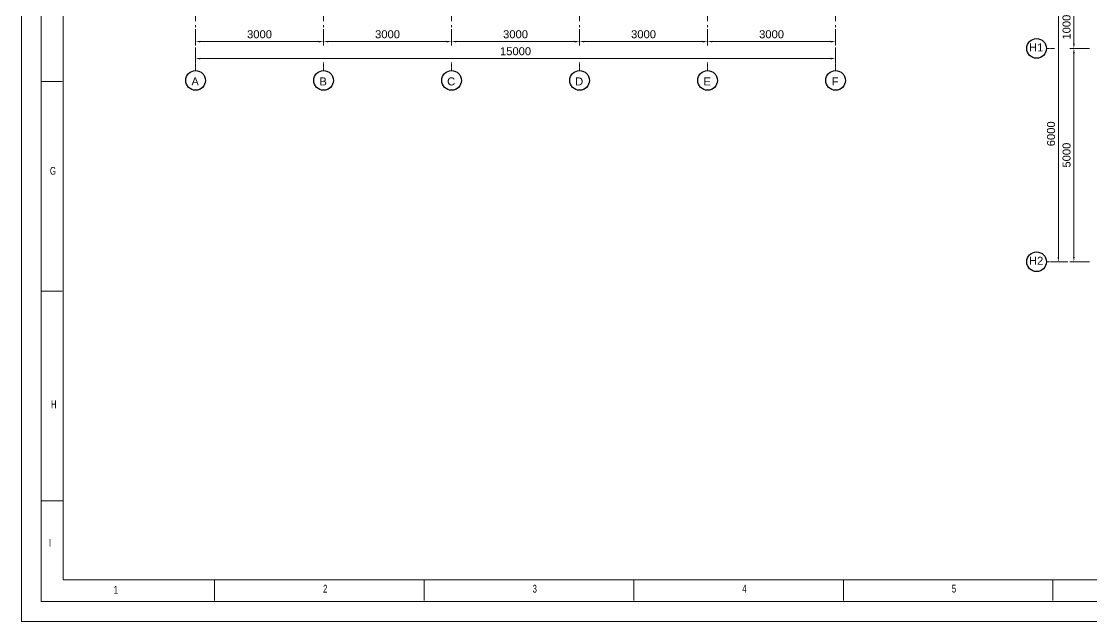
# Model space of a CAD drawing. Header units: millimetres. Extents: x 3220 to 226993, y 817 to 176024.
# Drawn here: x 3220 to 28300, y 135357 to 149427 of the extents above; entities that cross this region are included whole.
import ezdxf

# ---------------------------------------------------------------- set-up
doc = ezdxf.new("R2010")
doc.units = ezdxf.units.MM
doc.linetypes.add('AXES', pattern=[50.8, 31.75, -6.35, 6.35, -6.35])
doc.linetypes.add('CENTER', pattern=[10.16, 6.35, -1.27, 1.27, -1.27])
doc.layers.add('Axe', color=1, linetype='AXES', lineweight=9)
doc.styles.add('ARIAL_BOLD', font='arial.ttf')
doc.styles.add('SLDTEXTSTYLE0', font='TXT', dxfattribs={"width": 0.75})
doc.dimstyles.new('ECHE 75', dxfattribs={"dimscale": 75, "dimtxt": 2.5, "dimasz": 1.5, "dimexe": 1.25, "dimexo": 0.625, "dimgap": 1, "dimtad": 1, "dimdec": 0, "dimtxsty": 'ARIAL_BOLD', "dimcen": 2.5, "dimclrd": 4, "dimclre": 4, "dimclrt": 6, "dimadec": 0, "dimazin": 0, "dimtfac": 1, "dimtdec": 0, "dimtmove": 0, "dimatfit": 3, "dimfxl": 1, "dimlwd": 13, "dimlwe": 13, "dimarcsym": 0})

# ---------------------------------------------------------------- blocks, each defined once
blk = doc.blocks.new('*D636')
at = {"color": 4, "lineweight": 13, "transparency": 16777216}
for p, q in [((28253, 149792), (27791, 149792)), ((27885, 149679), (27885, 148904)), ((28253, 148792), (27791, 148792))]:
    blk.add_line(p, q, dxfattribs=at)
at = {"color": 4, "transparency": 16777216}
for points in [[(27866, 149679), (27904, 149679), (27885, 149792)], [(27866, 148904), (27904, 148904), (27885, 148792)]]:
    blk.add_solid(points, dxfattribs=at)
at = {"layer": 'Defpoints', "color": 0, "transparency": 16777216}
for p in [(28300, 149792), (27885, 148792), (28300, 148792)]:
    blk.add_point(p, dxfattribs=at)
at = {"color": 6, "transparency": 16777216, "insert": (27714, 149292), "char_height": 187.5, "attachment_point": 5, "rotation": 90, "style": 'ARIAL_BOLD'}
blk.add_mtext('1000', dxfattribs=at)
blk = doc.blocks.new('*D637')
at = {"color": 4, "lineweight": 13, "transparency": 16777216}
for p, q in [((28253, 148792), (27791, 148792)), ((27885, 148679), (27885, 143904)), ((28253, 143792), (27791, 143792))]:
    blk.add_line(p, q, dxfattribs=at)
at = {"color": 4, "transparency": 16777216}
for points in [[(27866, 148679), (27904, 148679), (27885, 148792)], [(27866, 143904), (27904, 143904), (27885, 143792)]]:
    blk.add_solid(points, dxfattribs=at)
at = {"layer": 'Defpoints', "color": 0, "transparency": 16777216}
for p in [(28300, 148792), (27885, 143792), (28300, 143792)]:
    blk.add_point(p, dxfattribs=at)
at = {"color": 6, "transparency": 16777216, "insert": (27714, 146292), "char_height": 187.5, "attachment_point": 5, "rotation": 90, "style": 'ARIAL_BOLD'}
blk.add_mtext('5000', dxfattribs=at)
blk = doc.blocks.new('*D638')
at = {"color": 4, "lineweight": 13, "transparency": 16777216}
for p, q in [((27744, 149792), (27427, 149792)), ((27521, 149679), (27521, 143904)), ((27744, 143792), (27427, 143792))]:
    blk.add_line(p, q, dxfattribs=at)
at = {"color": 4, "transparency": 16777216}
for points in [[(27502, 149679), (27540, 149679), (27521, 149792)], [(27502, 143904), (27540, 143904), (27521, 143792)]]:
    blk.add_solid(points, dxfattribs=at)
at = {"layer": 'Defpoints', "color": 0, "transparency": 16777216}
for p in [(27791, 149792), (27521, 143792), (27791, 143792)]:
    blk.add_point(p, dxfattribs=at)
at = {"color": 6, "transparency": 16777216, "insert": (27350, 146792), "char_height": 187.5, "attachment_point": 5, "rotation": 90, "style": 'ARIAL_BOLD'}
blk.add_mtext('6000', dxfattribs=at)
blk = doc.blocks.new('*D647')
at = {"color": 4, "lineweight": 13, "transparency": 16777216}
for p, q in [((7300, 149245), (7300, 148859)), ((10300, 149245), (10300, 148859)), ((7413, 148953), (10188, 148953))]:
    blk.add_line(p, q, dxfattribs=at)
at = {"color": 4, "transparency": 16777216}
for points in [[(7413, 148972), (7413, 148934), (7300, 148953)], [(10188, 148972), (10188, 148934), (10300, 148953)]]:
    blk.add_solid(points, dxfattribs=at)
at = {"layer": 'Defpoints', "color": 0, "transparency": 16777216}
for p in [(7300, 149292), (10300, 149292), (10300, 148953)]:
    blk.add_point(p, dxfattribs=at)
at = {"color": 6, "transparency": 16777216, "insert": (8800, 149124), "char_height": 187.5, "attachment_point": 5, "style": 'ARIAL_BOLD'}
blk.add_mtext('3000', dxfattribs=at)
blk = doc.blocks.new('*D648')
at = {"color": 4, "lineweight": 13, "transparency": 16777216}
for p, q in [((10300, 149245), (10300, 148859)), ((13300, 149245), (13300, 148859)), ((10413, 148953), (13188, 148953))]:
    blk.add_line(p, q, dxfattribs=at)
at = {"color": 4, "transparency": 16777216}
for points in [[(10413, 148972), (10413, 148934), (10300, 148953)], [(13188, 148972), (13188, 148934), (13300, 148953)]]:
    blk.add_solid(points, dxfattribs=at)
at = {"layer": 'Defpoints', "color": 0, "transparency": 16777216}
for p in [(10300, 149292), (13300, 149292), (13300, 148953)]:
    blk.add_point(p, dxfattribs=at)
at = {"color": 6, "transparency": 16777216, "insert": (11800, 149124), "char_height": 187.5, "attachment_point": 5, "style": 'ARIAL_BOLD'}
blk.add_mtext('3000', dxfattribs=at)
blk = doc.blocks.new('*D649')
at = {"color": 4, "lineweight": 13, "transparency": 16777216}
for p, q in [((13300, 149245), (13300, 148859)), ((16300, 149245), (16300, 148859)), ((13413, 148953), (16188, 148953))]:
    blk.add_line(p, q, dxfattribs=at)
at = {"color": 4, "transparency": 16777216}
for points in [[(13413, 148972), (13413, 148934), (13300, 148953)], [(16188, 148972), (16188, 148934), (16300, 148953)]]:
    blk.add_solid(points, dxfattribs=at)
at = {"layer": 'Defpoints', "color": 0, "transparency": 16777216}
for p in [(13300, 149292), (16300, 149292), (16300, 148953)]:
    blk.add_point(p, dxfattribs=at)
at = {"color": 6, "transparency": 16777216, "insert": (14800, 149124), "char_height": 187.5, "attachment_point": 5, "style": 'ARIAL_BOLD'}
blk.add_mtext('3000', dxfattribs=at)
blk = doc.blocks.new('*D650')
at = {"color": 4, "lineweight": 13, "transparency": 16777216}
for p, q in [((16300, 149245), (16300, 148859)), ((19300, 149245), (19300, 148859)), ((16413, 148953), (19188, 148953))]:
    blk.add_line(p, q, dxfattribs=at)
at = {"color": 4, "transparency": 16777216}
for points in [[(16413, 148972), (16413, 148934), (16300, 148953)], [(19188, 148972), (19188, 148934), (19300, 148953)]]:
    blk.add_solid(points, dxfattribs=at)
at = {"layer": 'Defpoints', "color": 0, "transparency": 16777216}
for p in [(16300, 149292), (19300, 149292), (19300, 148953)]:
    blk.add_point(p, dxfattribs=at)
at = {"color": 6, "transparency": 16777216, "insert": (17800, 149124), "char_height": 187.5, "attachment_point": 5, "style": 'ARIAL_BOLD'}
blk.add_mtext('3000', dxfattribs=at)
blk = doc.blocks.new('*D651')
at = {"color": 4, "lineweight": 13, "transparency": 16777216}
for p, q in [((19300, 149245), (19300, 148859)), ((22300, 149245), (22300, 148859)), ((19413, 148953), (22188, 148953))]:
    blk.add_line(p, q, dxfattribs=at)
at = {"color": 4, "transparency": 16777216}
for points in [[(19413, 148972), (19413, 148934), (19300, 148953)], [(22188, 148972), (22188, 148934), (22300, 148953)]]:
    blk.add_solid(points, dxfattribs=at)
at = {"layer": 'Defpoints', "color": 0, "transparency": 16777216}
for p in [(19300, 149292), (22300, 149292), (22300, 148953)]:
    blk.add_point(p, dxfattribs=at)
at = {"color": 6, "transparency": 16777216, "insert": (20800, 149124), "char_height": 187.5, "attachment_point": 5, "style": 'ARIAL_BOLD'}
blk.add_mtext('3000', dxfattribs=at)
blk = doc.blocks.new('*D658')
at = {"color": 4, "lineweight": 13, "transparency": 16777216}
for p, q in [((7300, 148812), (7300, 148461)), ((22300, 148812), (22300, 148461)), ((7413, 148555), (22188, 148555))]:
    blk.add_line(p, q, dxfattribs=at)
at = {"color": 4, "transparency": 16777216}
for points in [[(7413, 148574), (7413, 148536), (7300, 148555)], [(22188, 148574), (22188, 148536), (22300, 148555)]]:
    blk.add_solid(points, dxfattribs=at)
at = {"layer": 'Defpoints', "color": 0, "transparency": 16777216}
for p in [(7300, 148859), (22300, 148859), (22300, 148555)]:
    blk.add_point(p, dxfattribs=at)
at = {"color": 6, "transparency": 16777216, "insert": (14800, 148726), "char_height": 187.5, "attachment_point": 5, "style": 'ARIAL_BOLD'}
blk.add_mtext('15000', dxfattribs=at)
blk = doc.blocks.new("SYST7ME D'AXE")
at = {"layer": 'Axe', "ltscale": 15}
for p, q in [((0, 18500), (0, -6500)), ((3000, 18500), (3000, -6500)), ((6000, 18500), (6000, -6500)), ((9000, 18500), (9000, -6500)), ((12000, 18500), (12000, -6500)), ((15000, 18500), (15000, -6500)), ((-500, 18000), (15500, 18000)), ((-500, 15000), (15500, 15000)), ((-500, 12000), (15500, 12000)), ((-500, 9000), (15500, 9000)), ((-500, 6000), (15500, 6000)), ((-500, 3000), (15500, 3000)), ((-500, 0), (15500, 0)), ((-500, -3000), (15500, -3000)), ((-500, -6000), (15500, -6000))]:
    blk.add_line(p, q, dxfattribs=at)
blk = doc.blocks.new('Level -3.5 et0m')
blk.add_blockref("SYST7ME D'AXE", (0, -18000))
blk = doc.blocks.new('A2 E1-50')
at = {"color": 1, "linetype": 'Continuous', "lineweight": 18}
for p, q in [((-28847, 0), (-28847, 20086)), ((-28363, 485), (-28363, 19601)), ((-28363, 485), (-485, 485))]:
    blk.add_line(p, q, dxfattribs=at)
at = {"linetype": 'Continuous', "lineweight": 18}
for q in [(-28619, 19861), (-232, 231)]:
    blk.add_line((-28619, 231), q, dxfattribs=at)
at = {"color": 5, "linetype": 'Continuous', "lineweight": 15}
for p, q in [((-28618, 6252), (-28375, 6252)), ((-28375, 3826), (-28618, 3826)), ((-26612, 243), (-26612, 486)), ((-24186, 486), (-24186, 243)), ((-21759, 243), (-21759, 486)), ((-19333, 486), (-19333, 243)), ((-16907, 243), (-16907, 486))]:
    blk.add_line(p, q, dxfattribs=at)
at = {"color": 5, "lineweight": 9}
blk.add_line((-28363, 1399), (-28619, 1399), dxfattribs=at)
at = {"color": 1, "linetype": 'Continuous', "lineweight": 15}
blk.add_line((-28847, 0), (0, 0), dxfattribs=at)
at = {"color": 5, "linetype": 'Continuous', "lineweight": 15, "char_height": 89.9, "attachment_point": 1, "style": 'SLDTEXTSTYLE0'}
for s, insert in [('G', (-28517, 5264)), ('H', (-28506, 2560)), ('I', (-28528, 958)), ('1', (-27780, 412)), ('2', (-25356, 426)), ('3', (-22930, 426)), ('4', (-20503, 426)), ('5', (-18077, 426))]:
    blk.add_mtext(s, dxfattribs=dict(at, insert=insert))

msp = doc.modelspace()

# ---------------------------------------------------------------- linework, layer by layer
at = {"color": 1, "linetype": 'CENTER', "lineweight": 9}
for p, q in [((27239.7, 148791.8), (27427.2, 148791.8)), ((7300, 148273.8), (7300, 148461.3)), ((10300, 148273.8), (10300, 148461.3)), ((13300, 148273.8), (13300, 148461.3)), ((16300, 148273.8), (16300, 148461.3)), ((19300, 148273.8), (19300, 148461.3)), ((22300, 148273.8), (22300, 148461.3)), ((27239.7, 143791.8), (27427.2, 143791.8))]:
    msp.add_line(p, q, dxfattribs=at)
at = {"color": 5}
for centre in [(27009.2, 148791.8), (7300, 148043.3), (10300, 148043.3), (13300, 148043.3), (16300, 148043.3), (19300, 148043.3), (22300, 148043.3), (27009.2, 143791.8)]:
    msp.add_circle(centre, 230.5, dxfattribs=at)

# ---------------------------------------------------------------- block references
at = {"xscale": 2.024564718585504, "yscale": 2.024564718585504, "zscale": 2.024564718585504}
msp.add_blockref('A2 E1-50', (61623, 135357.2), dxfattribs=at)
msp.add_blockref('Level -3.5 et0m', (7300, 173791.8))

# ---------------------------------------------------------------- texts
at = {"char_height": 187.5, "attachment_point": 5, "style": 'ARIAL_BOLD'}
for s, insert in [('H1', (27000.3, 148816.4)), ('A', (7291.2, 148018.7)), ('B', (10291.2, 148018.7)), ('C', (13291.2, 148018.7)), ('D', (16291.2, 148018.7)), ('E', (19291.2, 148018.7)), ('F', (22291.2, 148018.7)), ('H2', (27000.3, 143816.4))]:
    msp.add_mtext(s, dxfattribs=dict(at, insert=insert))

# ---------------------------------------------------------------- dimensions: what is measured, and where the dimension line sits
for base, p1, p2, picture, middle in [((27520.9, 143791.8), (27791, 149791.8), (27791, 143791.8), '*D638', (27350.2, 146791.8)), ((27884.8, 148791.8), (28300, 149791.8), (28300, 148791.8), '*D636', (27714, 149291.8)), ((27884.8, 143791.8), (28300, 148791.8), (28300, 143791.8), '*D637', (27714, 146291.8))]:
    dim = msp.add_linear_dim(base=base, p1=p1, p2=p2, angle=90, dimstyle='ECHE 75')
    dim.commit()
    dim.dimension.update_dxf_attribs({"geometry": picture, "text_midpoint": middle})
for base, p1, p2, picture, middle in [((10300, 148952.8), (7300, 149291.8), (10300, 149291.8), '*D647', (8800, 149123.6)), ((13300, 148952.8), (10300, 149291.8), (13300, 149291.8), '*D648', (11800, 149123.6)), ((16300, 148952.8), (13300, 149291.8), (16300, 149291.8), '*D649', (14800, 149123.6)), ((19300, 148952.8), (16300, 149291.8), (19300, 149291.8), '*D650', (17800, 149123.6)), ((22300, 148952.8), (19300, 149291.8), (22300, 149291.8), '*D651', (20800, 149123.6)), ((22300, 148555), (7300, 148859.1), (22300, 148859.1), '*D658', (14800, 148725.8))]:
    dim = msp.add_linear_dim(base=base, p1=p1, p2=p2, dimstyle='ECHE 75')
    dim.commit()
    dim.dimension.update_dxf_attribs({"geometry": picture, "text_midpoint": middle})

doc.saveas('drawing.dxf')
